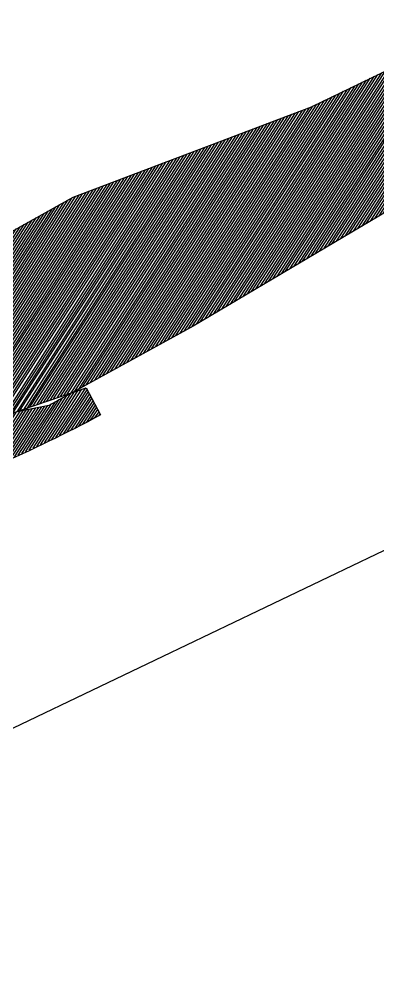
# Model space of a CAD drawing. Header units: metres. Extents: x 679304 to 680626, y 2747329 to 2750056.
# Drawn here: x 679530.193 to 679530.707, y 2747450.009 to 2747451.375 of the extents above; entities that cross this region are included whole.
import ezdxf

# ---------------------------------------------------------------- set-up
doc = ezdxf.new("R2010")
doc.units = ezdxf.units.M
doc.layers.add('03-BK PERSONATGES', color=7, linetype='Continuous')
doc.layers.add('personatges', color=7, linetype='Continuous')
doc.layers.add('3-TR terra compactada', color=45, linetype='Continuous', lineweight=0)
doc.layers.add('SL_TREE_PROSOPIS_CINERARIA', color=66, linetype='Continuous', true_color=0x5f7f00)
picture_1 = doc.add_image_def('image2.png', size_in_pixel=(716, 586))
pattern_1 = [(51.62958204572618, (1724359.185520637, -2201516.793600342), (-0.0024892446214535, 0.0019708592579291), [])]

# ---------------------------------------------------------------- blocks, each defined once
blk = doc.blocks.new('General Section WaterFalls')
at = {"layer": '3-TR terra compactada'}
h = blk.add_hatch(dxfattribs=at)
h.set_pattern_fill('LINE', color=256, scale=0.0075)
h.set_pattern_definition([(360, (-1.593222050461918, -1.450000001117587), (0, 0.0238125), [])])
edge = h.paths.add_edge_path(flags=16)
edge.add_arc((87.91270721703766, -34.89102650922723), 0.0300000000000011, 0, 360)
h.paths.add_polyline_path([(60.86794612370431, -34.06345526850782), (60.86794612370431, -34.8165326055605), (77.28848761087283, -34.81653260439634), (77.28848760994151, -35.96653260430321), (94.02980208816007, -35.96653260337189), (94.02346620196477, -34.53352967253886), (88.77741158520803, -34.42881766473874), (88.7764219455421, -34.4783984052483), (88.67512278445065, -34.85645277681761), (84.06023222394288, -34.76436978625134), (83.96552849235012, -34.41241660504602), (83.95774579746649, -34.38224918977358), (83.95875280490145, -34.33179827523418), (79.98875382728875, -34.25026744417846), (79.98875382775441, -35.78771875007078), (77.43852502759546, -35.78771875007078), (77.43852502852678, -35.43748732609675), (78.61814005719498, -35.43770227907226), (78.05505687510595, -33.4629564518109), (67.10211191978306, -33.3788115279749), (67.01179703883827, -33.17811179091223), (66.85097349714488, -33.17687627975829), (63.56725041614845, -33.15126436809078), (63.56725041707978, -34.70336046814919), (61.01713174395263, -34.70336046768352), (61.0171317444183, -34.35336060426198), (62.10765844490379, -34.35336060402915), (61.58575402200222, -32.50950451311656), (50.68157043308019, -32.42573419259861), (50.59114177431911, -32.2250335814897), (50.42511908290908, -32.2237581287045), (47.14811543934047, -32.19819437991828), (47.14721526950597, -33.38156245509163), (44.99754665372893, -33.38156245509163), (44.99754665279761, -33.03156259073876), (45.56926759378984, -33.03156259120442), (45.14311256445944, -31.55625739693642), (34.2616229839623, -31.47266142093577), (34.17091776337475, -31.2719586850144), (34.00475173024461, -31.27068213094026), (30.72633214015514, -31.24511096207425), (30.72633214108646, -32.37863686797209), (28.57621343620122, -32.37863686820492), (28.57621343526989, -32.02863700361922), (29.14793437626213, -32.02863700361922), (28.72177934786305, -30.55333180958405), (17.8412764519453, -30.4697434140835), (17.68143947003409, -31.50181839196012), (28.27606689184904, -31.50181839149445), (28.27606689091772, -32.61037793336436), (44.44740463607013, -32.61037793196738), (44.44740463700145, -34.06345526920631)])
blk = doc.blocks.new('prospopis cineraria')
image = blk.add_image(picture_1, insert=(-4.000086040761157, 0), size_in_units=(7.410607290773175, 6.065105967029442))
image.dxf.flags = 15
blk = doc.blocks.new('BURKA 01-2')
h = blk.add_hatch()
h.set_pattern_fill('LINE', color=256, scale=0.001, angle=51.62958204572618)
h.set_pattern_definition(pattern_1)
edge = h.paths.add_edge_path()
edge.add_ellipse((-0.0402247393503785, 1.446892947424203), major_axis=(0.0047769879618494, 0.1049303618238102), ratio=0.5506027927989712, start_angle=342.65093451284883, end_angle=358.63539745562406, ccw=False)
edge.add_arc((-0.0492115081287921, 1.494391941465437), 0.0594841087358993, 405.55428073692786, 427.69047432134494, ccw=False)
edge.add_ellipse((-0.0402247393503785, 1.446892947424203), major_axis=(0.0047769879618494, 0.1049303618238102), ratio=0.5506027927989712, start_angle=324.2793781533482, end_angle=342.65093451284883, ccw=False)
edge.add_line((0.0085521184373647, 1.508594848914071), (-0.087279585120266, 1.503210563314425))
edge.add_ellipse((-0.0402247393503785, 1.446892947424203), major_axis=(0.0047769879618494, 0.1049303618238102), ratio=0.5506027927989712, start_angle=-1.3646025443759981, end_angle=42.48625009224969, ccw=False)
edge.add_arc((-0.0262018516659737, 1.489344848552718), 0.0626318407061797, 456.18980706988555, 491.4839639535222, ccw=False)
h = blk.add_hatch()
h.set_pattern_fill('LINE', color=256, scale=0.001, angle=51.62958204572618)
h.set_pattern_definition(pattern_1)
edge = h.paths.add_edge_path()
edge.add_ellipse((-0.0402247393503785, 1.446892947424203), major_axis=(0.0047769879618494, 0.1049303618238102), ratio=0.5506027927989712, start_angle=117.11796535497811, end_angle=241.8385837709203, ccw=False)
edge.add_arc((-0.0222809808328748, 1.761938292067497), 0.3491088906320787, 257.6200349479859, 275.9392062827058)
h = blk.add_hatch()
h.set_pattern_fill('LINE', color=256, scale=0.001, angle=60.76139713918093)
h.set_pattern_definition([(60.76139713918093, (2051899.237060571, -1899947.657448563), (-0.0027704833629377, 0.0015508213745256), [])])
edge = h.paths.add_edge_path()
edge.add_ellipse((-0.0461539993993938, 1.403318849392235), major_axis=(-0.0170943867811071, 0.0605660054040033), ratio=0.999999996392172, start_angle=68.01249632254776, end_angle=268.8941767908823)
edge.add_line((0.0147306316066533, 1.419241185300052), (0.0560795808250183, 1.295590180565982))
edge.add_arc((-0.6160912590567023, 0.9865277237258852), 0.7398197345767716, 364.2881334426877, 384.6928523627457, ccw=False)
edge.add_arc((-2.324011748423799, 0.7253266118932516), 2.466066131897214, 360.051629841209, 367.37424313437157, ccw=False)
edge.add_line((0.1420533822383732, 0.7275488101877273), (0.0979937031336567, 0.7280754111107535))
edge.add_line((0.0979937030933798, 0.728075411170721), (0.0947541504368728, 0.7497132981808533))
edge.add_line((0.0947541501373053, 0.7497132979333401), (0.0954573200921548, 0.78833463448197))
edge.add_line((0.0954573201015592, 0.7883346346206963), (0.0818857070289184, 0.8356652689627908))
edge.add_line((0.0818857070989907, 0.835665269056335), (0.0282932028739116, 1.193624750619453))
edge.add_line((0.0282932030968368, 1.193624750711023), (0.0424325656534939, 1.000536477296055))
edge.add_arc((0.2205170143861324, 0.9872486270032823), 0.1785795001809512, 175.7327575089251, 207.4221451148718)
edge.add_line((0.0620031624566764, 0.9050051067024469), (0.0818857073333674, 0.8356652688467223))
edge.add_line((0.0818857070989907, 0.835665269056335), (0.0947541502167819, 0.7497132981656107))
edge.add_line((0.0947541501373053, 0.7497132979333401), (0.0910784707356235, 0.547827998278998))
edge.add_line((0.0910784709267318, 0.5478279984090478), (0.0735790255518254, 0.2023668948900051))
edge.add_line((0.0735790254548192, 0.2023668950423598), (0.0779578749885332, -7.71342e-11))
edge.add_line((0.0779578748624772, -2.328306e-10), (-4.40946e-10, -1.560607e-10))
edge.add_line((0, 0), (-0.0166699359614223, 0.177562905568318))
edge.add_line((-0.0166699362453073, 0.1775629054754972), (-0.033754627437209, -1.985474e-10))
edge.add_line((-0.0337546274531633, -2.328306e-10), (-0.1004503255985481, -1.66652e-10))
edge.add_line((-0.1004503252916038, 0), (-0.1080116171838738, 0.2460967041121376))
edge.add_line((-0.1080116173252463, 0.246096703922376), (-0.1517682062671565, 0.6156059111119374))
edge.add_line((-0.1517682066187262, 0.6156059112399817), (-0.1492041933859433, 0.7323228488114067))
edge.add_line((-0.149204193148762, 0.7323228486347944), (-0.1418857848878909, 0.8415225270853387))
edge.add_line((-0.141885784920305, 0.8415225269272923), (-0.118651662964978, 0.9551281277741193))
edge.add_line((-0.118651662953198, 0.9551281281746923), (-0.1211401891220096, 1.166591266574011))
edge.add_line((-0.12114018923603, 1.166591266635805), (-0.1321232049453786, 0.9871922664967308))
edge.add_line((-0.1321232048794627, 0.9871922661550343), (-0.1418857849566294, 0.8415225270479627))
edge.add_line((-0.141885784920305, 0.8415225269272923), (-0.1473973330095197, 0.8145732510927793))
edge.add_line((-0.1473973328247666, 0.8145732511766254), (-0.149204192996423, 0.7323228485605943))
edge.add_line((-0.149204193148762, 0.7323228486347944), (-0.1847970138949046, 0.9696462197738014))
edge.add_arc((0.3658622477669269, 1.087326630949974), 0.563093510404249, 145.0332545677762, 192.0631180555309, ccw=False)
at = {"layer": 'personatges'}
h = blk.add_hatch(dxfattribs=at)
h.set_pattern_fill('LINE', color=253, scale=0.001, angle=51.62958204572618)
h.set_pattern_definition(pattern_1)
edge = h.paths.add_edge_path()
edge.add_ellipse((-0.0402247393503785, 1.446892947424203), major_axis=(0.0047769879618494, 0.1049303618238102), ratio=0.5506027927989712, start_angle=88.99253127754662, end_angle=117.11796535497811, ccw=False)
edge.add_line((-0.0979507302399725, 1.45053899846971), (-0.06005879104852, 1.466275946816186))
edge.add_line((-0.0600587909575552, 1.466275946237146), (-0.0931456124480076, 1.484173928423443))
edge.add_ellipse((-0.0402247393503785, 1.446892947424203), major_axis=(0.0047769879618494, 0.1049303618238102), ratio=0.5506027927989712, start_angle=42.48625009224969, end_angle=57.443196354528425, ccw=False)
edge.add_line((-0.0872795847244561, 1.503210563212633), (0.0085521188331746, 1.508594848812279))
edge.add_ellipse((-0.0402247393503785, 1.446892947424203), major_axis=(0.0047769879618494, 0.1049303618238102), ratio=0.5506027927989712, start_angle=304.5643853916608, end_angle=324.2793781533482, ccw=False)
edge.add_line((0.0154885924421251, 1.481649438850581), (-0.0253488589903618, 1.466176175224602))
edge.add_line((-0.0253488586749882, 1.466176175046712), (0.0177468030368708, 1.452457937235713))
edge.add_ellipse((-0.0402247393503785, 1.446892947424203), major_axis=(0.0047769879618494, 0.1049303618238102), ratio=0.5506027927989712, start_angle=241.8385837709203, end_angle=278.08992704596596, ccw=False)
edge.add_arc((-0.0222809808328748, 1.761938292067497), 0.3491088906320787, 257.620034947986, 275.939206282706, ccw=False)
for points in [[(0.0085521184373647, 1.508594848914071), (-0.0872795847244561, 1.503210563212633, -0.3201979281846021), (-0.0329549731686711, 1.551611555740237, -0.2694738661533051), (0.0085521184373647, 1.508594848914071)], [(0.0147306311409921, 1.419241185765713, -0.0409142362492461), (-0.0955843310803175, 1.410036029759794, 0.2081362446174419), (-0.184797013644129, 0.9696462196297942), (-0.149204193148762, 0.7323228486347944), (-0.1321232048794627, 0.9871922661550343), (-0.12114018923603, 1.166591266635805), (-0.118651662953198, 0.9551281281746923), (-0.1473973328247666, 0.8145732511766254), (-0.1517682066187262, 0.6156059112399817), (-0.1080116173252463, 0.246096703922376), (-0.1004503252916038, 0), (-0.0337546274531633, -2.328306e-10), (-0.016669936478138, 0.1775629054754972), (0, 0), (0.0779578748624772, -2.328306e-10), (0.0735790254548192, 0.2023668950423598), (0.0910784709267318, 0.5478279984090478), (0.0954573201015592, 0.7883346346206963), (0.0620031624566764, 0.9050051067024469, -0.1391590252247303), (0.0424325652420521, 1.000536477193236), (0.0282932030968368, 1.193624750711023), (0.0979937030933798, 0.728075411170721), (0.1420533822383732, 0.7275488101877273, 0.0396130570538196), (0.1181042001117021, 1.06635237718001, 0.0863077600406917), (0.0560795802157372, 1.295590180903673), (0.0147306311409921, 1.419241185765713)]]:
    blk.add_lwpolyline(points, format="xyb")
blk.add_arc((-0.0218589054420591, 1.180964171886444), 0.1455211545297148, 80.48147371792257, 166.0640751572539)
at = {"extrusion": (0, 0, -0.9999999999999998)}
blk.add_ellipse((-0.0402247393503785, 1.446892947424203), major_axis=(0.0047769879618494, 0.1049303618238098), ratio=0.5506027927989712, dxfattribs=at)
at = {"layer": 'personatges'}
for points in [[(-0.1273176833055913, 1.502658965298905), (-0.0600587909575552, 1.466275946237146), (-0.1266451622359455, 1.438621878158301)], [(0.0524997883476317, 1.495672938413918), (-0.0253488586749882, 1.466176175046712), (0.0789740255568177, 1.432968049775809)]]:
    blk.add_lwpolyline(points, dxfattribs=at)

msp = doc.modelspace()

# ---------------------------------------------------------------- block references
at = {"rotation": 115.5575828871377}
msp.add_blockref('General Section WaterFalls', (679521.7318272467, 2747398.310749386), dxfattribs=at)
at = {"layer": '03-BK PERSONATGES', "extrusion": (1.0413705887e-05, 5.985852009e-07, 0.9999999999455983), "yscale": 0.9000000000000037, "rotation": 115.5265557161395}
msp.add_blockref('BURKA 01-2', (679530.6150863045, 2747451.803092628, 8.721013422166369), dxfattribs=at)
at = {"layer": '03-BK PERSONATGES', "extrusion": (-6.7188393214e-06, -7.9787701259e-06, -0.9999999999455983), "yscale": 0.9800000000000032, "zscale": -1, "rotation": 242.3371670066196}
msp.add_blockref('BURKA 01-2', (-679530.875491552, 2747451.26520378, -26.48693890838665), dxfattribs=at)
at = {"layer": 'SL_TREE_PROSOPIS_CINERARIA', "rotation": 115.5482287746755}
msp.add_blockref('prospopis cineraria', (679532.5119365916, 2747447.693138172), dxfattribs=at)

doc.saveas('drawing.dxf')
